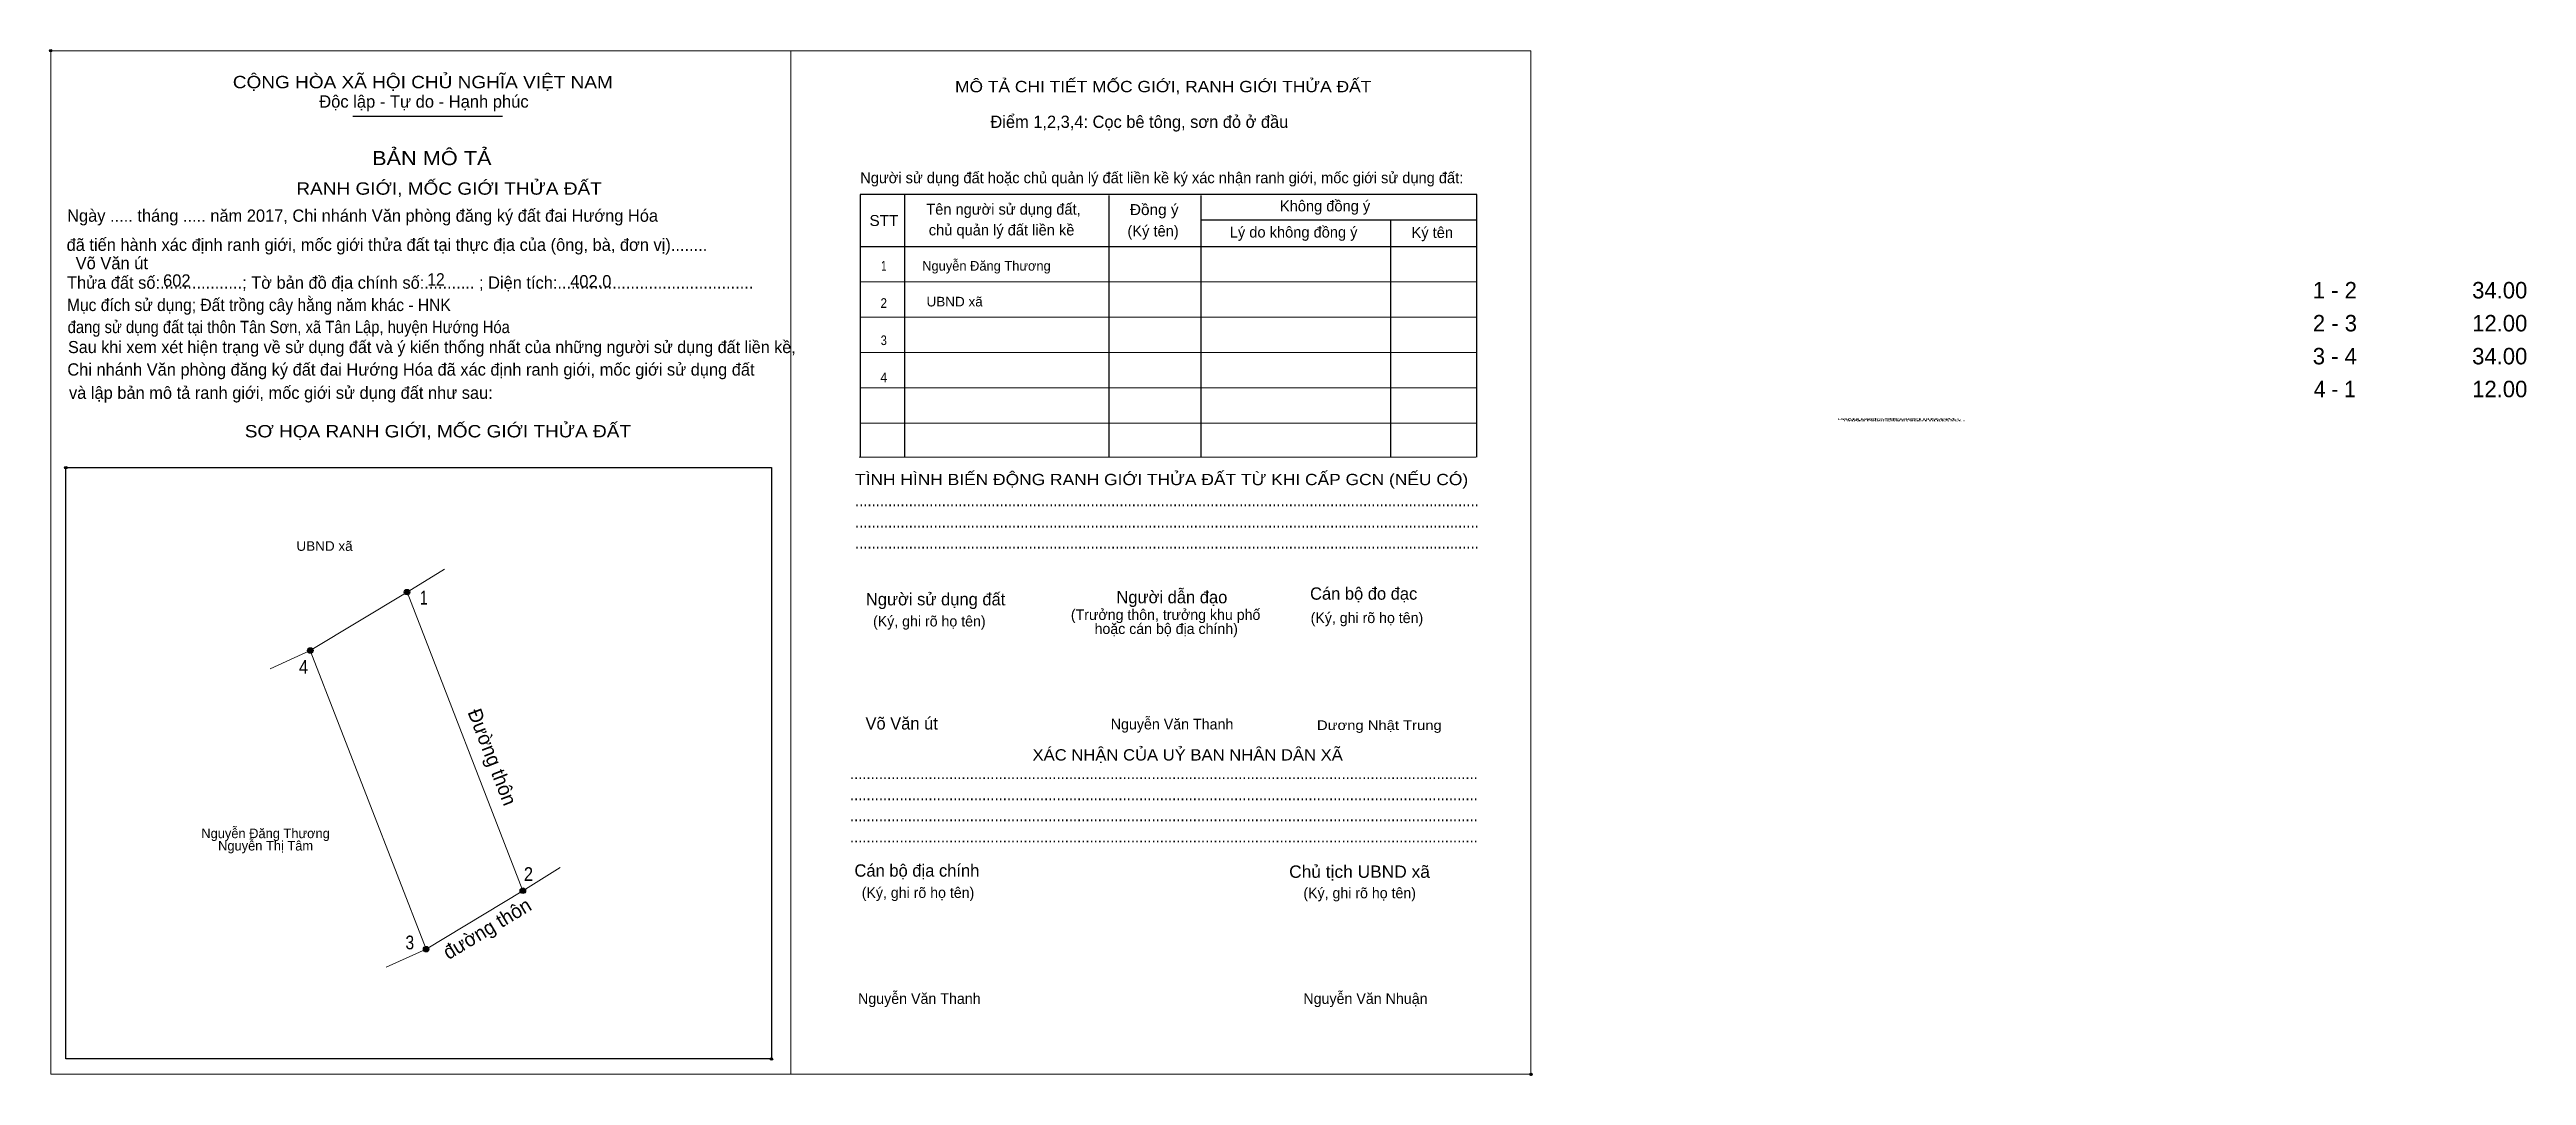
# Model space of a CAD drawing. Header units: metres. Extents: x 548221 to 548484, y 1837813 to 1837922.
import ezdxf
from ezdxf.enums import TextEntityAlignment as Align

# ---------------------------------------------------------------- set-up
doc = ezdxf.new("R2010")
doc.units = ezdxf.units.M
doc.header["$LTSCALE"] = 0.52
doc.header["$PDMODE"] = 32
doc.header["$PDSIZE"] = 0.26
for name, color, linetype, lineweight in [('1', 7, 'Continuous', 25), ('10', 7, 'Continuous', 13), ('11', 7, 'Continuous', 25), ('2', 7, 'Continuous', 13), ('27', 7, 'Continuous', 13)]:
    doc.layers.add(name, color=color, linetype=linetype, lineweight=lineweight)
for name, color, linetype in [('36', 7, 'Continuous'), ('52', 7, 'Continuous'), ('6', 7, 'Continuous'), ('60', 7, 'Continuous'), ('9', 7, 'Continuous')]:
    doc.layers.add(name, color=color, linetype=linetype)

msp = doc.modelspace()

# ---------------------------------------------------------------- hatches: boundary and pattern name
at = {"layer": '11'}
for points in [[(548259.3615, 1837864.34, 1), (548258.7785, 1837864.34, 1)], [(548249.0915, 1837858.14, 1), (548248.5085, 1837858.14, 1)], [(548249.0915, 1837858.14, 1), (548248.5085, 1837858.14, 1)], [(548271.6515, 1837832.64, 1), (548271.0685, 1837832.64, 1)], [(548261.3815, 1837826.44, 1), (548260.7985, 1837826.44, 1)]]:
    msp.add_hatch(color=256, dxfattribs=at).paths.add_polyline_path(points)

# ---------------------------------------------------------------- linework, layer by layer
at = {"layer": '1'}
for p, q in [((548253.32, 1837914.84), (548269.2, 1837914.84)), ((548311.87, 1837906.55), (548311.87, 1837878.66)), ((548333.54, 1837906.44), (548333.54, 1837878.66)), ((548343.32, 1837906.44), (548343.32, 1837878.66)), ((548343.32, 1837903.85), (548372.61, 1837903.85)), ((548363.43, 1837903.85), (548363.43, 1837878.66)), ((548307.17, 1837901.01), (548372.61, 1837901.01))]:
    msp.add_line(p, q, dxfattribs=at)
at = {"layer": '1', "lineweight": 13}
for p, q in [((548307.17, 1837897.26), (548372.61, 1837897.26)), ((548307.17, 1837893.52), (548372.61, 1837893.52)), ((548307.17, 1837889.77), (548372.61, 1837889.77)), ((548307.17, 1837886.02), (548372.61, 1837886.02)), ((548307.17, 1837882.28), (548372.61, 1837882.28)), ((548307.06, 1837878.66), (548372.5, 1837878.66))]:
    msp.add_line(p, q, dxfattribs=at)
at = {"layer": '1'}
msp.add_lwpolyline([(548372.61, 1837878.66), (548372.61, 1837906.55), (548307.17, 1837906.55), (548307.17, 1837878.66)], dxfattribs=at)
msp.add_lwpolyline([(548222.87, 1837877.55), (548297.74, 1837877.55), (548297.74, 1837814.78), (548222.87, 1837814.78)], close=True, dxfattribs=at)
for p in [(548221.26, 1837921.8), (548222.86, 1837877.55), (548222.87, 1837877.55), (548297.74, 1837814.78), (548378.34, 1837813.16), (548378.35, 1837813.16)]:
    msp.add_point(p, dxfattribs=at)
at = {"layer": '10'}
for p, q in [((548261.09, 1837826.44), (548248.8, 1837858.14)), ((548271.36, 1837832.64), (548261.09, 1837826.44))]:
    msp.add_line(p, q, dxfattribs=at)
msp.add_lwpolyline([(548248.8, 1837858.14), (548259.07, 1837864.34), (548271.36, 1837832.64), (548261.09, 1837826.44)], close=True, dxfattribs=at)
at = {"layer": '11'}
for centre in [(548259.07, 1837864.34), (548248.8, 1837858.14), (548248.8, 1837858.14), (548271.36, 1837832.64), (548261.09, 1837826.44)]:
    msp.add_circle(centre, 0.2915, dxfattribs=at)
at = {"layer": '2'}
for points in [[(548221.26, 1837921.8), (548299.8, 1837921.8), (548299.8, 1837813.16), (548221.26, 1837813.16)], [(548299.8, 1837921.79), (548378.34, 1837921.79), (548378.34, 1837813.16), (548299.8, 1837813.16)], [(548299.8, 1837921.79), (548378.34, 1837921.79), (548378.34, 1837813.16), (548299.8, 1837813.16)]]:
    msp.add_lwpolyline(points, close=True, dxfattribs=at)
at = {"layer": '27'}
for p, q in [((548259.07, 1837864.34), (548263.04, 1837866.79)), ((548248.8, 1837858.14), (548244.55, 1837856.21)), ((548271.36, 1837832.64), (548275.33, 1837835.09)), ((548261.09, 1837826.44), (548256.84, 1837824.51))]:
    msp.add_line(p, q, dxfattribs=at)

# ---------------------------------------------------------------- texts
at = {"layer": '1'}
for s, height, width, p in [('CỘNG HÒA XÃ HỘI CHỦ NGHĨA VIỆT NAM', 1.311, 1.15, (548240.58, 1837917.82)), ('RANH GIỚI, MỐC GIỚI THỬA ĐẤT', 1.312, 1.15, (548247.32, 1837906.52)), ('STT', 1.161, 1.05, (548308.14, 1837903.2)), ('Đồng ý', 1.161, 1.05, (548335.78, 1837904.36)), ('Mục đích sử dụng; Đất trồng cây hằng năm khác - HNK', 1.302, 0.95, (548222.98, 1837894.17)), ('đang sử dụng đất tại thôn Tân Sơn, xã Tân Lập, huyện Hướng Hóa', 1.302, 0.9, (548223.05, 1837891.83)), ('SƠ HỌA RANH GIỚI, MỐC GIỚI THỬA ĐẤT', 1.312, 1.15, (548241.85, 1837880.76)), ('RANH GIỚI, MỐC GIỚI THỬA ĐẤT', 0.1642, 3.55, (548410.88, 1837882.62)), ('RANH GIỚI, MỐC GIỚI THỬA ĐẤT', 0.1642, 3.55, (548411.36, 1837882.62)), ('RANH GIỚI, MỐC GIỚI THỬA ĐẤT', 0.1642, 3.55, (548411.52, 1837882.45)), ('RANH GIỚI, MỐC GIỚI THỬA ĐẤT', 0.1642, 3.55, (548412.01, 1837882.45)), ('TÌNH HÌNH BIẾN ĐỘNG RANH GIỚI THỬA ĐẤT TỪ KHI CẤP GCN (NẾU CÓ)', 1.199, 1.15, (548306.61, 1837875.69)), ('.......................................................................................................................................................', 1.311, 0.9, (548306.61, 1837873.44)), ('.......................................................................................................................................................', 1.311, 0.9, (548306.61, 1837871.19)), ('.......................................................................................................................................................', 1.311, 0.9, (548306.61, 1837868.94)), ('Dương Nhật Trung', 1.02, 1.15, (548355.63, 1837849.7)), ('........................................................................................................................................................', 1.311, 0.9, (548306.07, 1837844.49)), ('........................................................................................................................................................', 1.311, 0.9, (548306.07, 1837842.24)), ('........................................................................................................................................................', 1.311, 0.9, (548306.07, 1837840)), ('........................................................................................................................................................', 1.311, 0.9, (548306.07, 1837837.76)), ('Chủ tịch UBND xã', 1.311, 1.05, (548352.68, 1837834.01))]:
    msp.add_text(s, height=height, dxfattribs=dict(at, width=width)).set_placement(p)
for s, height, p in [('Độc lập - Tự do - Hạnh phúc', 1.311, (548249.75, 1837915.76)), ('Điểm 1,2,3,4: Cọc bê tông, sơn đỏ ở đầu', 1.302, (548320.98, 1837913.61)), ('Người sử dụng đất hoặc chủ quản lý đất liền kề ký xác nhận ranh giới, mốc giới sử dụng đất:', 1.161, (548307.16, 1837907.74)), ('Không đồng ý', 1.161, (548351.7, 1837904.75)), ('Ngày ..... tháng ..... năm 2017, Chi nhánh Văn phòng đăng ký đất đai Hướng Hóa', 1.302, (548223, 1837903.65)), ('Tên người sử dụng đất,', 1.161, (548314.17, 1837904.4)), ('chủ quản lý đất liền kề', 1.161, (548314.44, 1837902.2)), ('(Ký tên)', 1.161, (548335.52, 1837902.09)), (' đã tiến hành xác định ranh giới, mốc giới thửa đất tại thực địa của (ông, bà, đơn vị)........', 1.302, (548222.46, 1837900.56)), ('Lý do không đồng ý', 1.161, (548346.38, 1837901.97)), ('Ký tên', 1.161, (548365.67, 1837901.93)), ('Thửa đất số:..................; Tờ bản đồ địa chính số:........... ; Diện tích:...........................................', 1.302, (548222.98, 1837896.54)), ('Sau khi xem xét hiện trạng về sử dụng đất và ý kiến thống nhất của những người sử dụng đất liền kề,', 1.281, (548223.09, 1837889.71)), ('Chi nhánh Văn phòng đăng ký đất đai Hướng Hóa đã xác định ranh giới, mốc giới sử dụng đất', 1.302, (548223.02, 1837887.32)), (' và lập bản mô tả ranh giới, mốc giới sử dụng đất như sau:', 1.302, (548222.71, 1837884.85)), ('Người sử dụng đất', 1.311, (548307.76, 1837862.93)), ('Người dẫn đạo', 1.31, (548334.35, 1837863.15)), ('Cán bộ đo đạc', 1.308, (548354.9, 1837863.53)), ('(Ký, ghi rõ họ tên)', 1.124, (548308.52, 1837860.69)), ('(Ký, ghi rõ họ tên)', 1.124, (548354.96, 1837861.05)), ('Nguyễn Văn Thanh', 1.129, (548333.75, 1837849.76)), ('Cán bộ địa chính', 1.311, (548306.55, 1837834.13)), ('(Ký, ghi rõ họ tên)', 1.124, (548307.32, 1837831.88)), ('(Ký, ghi rõ họ tên)', 1.124, (548354.19, 1837831.84)), ('Nguyễn Văn Thanh', 1.129, (548306.93, 1837820.63)), ('Nguyễn Văn Nhuận', 1.129, (548354.19, 1837820.63))]:
    msp.add_text(s, height=height, dxfattribs=at).set_placement(p)
for s, height, width, p in [('MÔ TẢ CHI TIẾT MỐC GIỚI, RANH GIỚI THỬA ĐẤT', 1.199, 1.15, (548339.31, 1837917.4)), ('BẢN MÔ TẢ', 1.498, 1.15, (548261.695, 1837909.66)), ('XÁC NHẬN CỦA UỶ BAN NHÂN DÂN XÃ', 1.199, 1.1, (548341.91, 1837846.46))]:
    msp.add_text(s, height=height, dxfattribs=dict(at, width=width)).set_placement(p, align=Align.CENTER)
for s, p in [('(Trưởng thôn, trưởng khu phố', (548339.57, 1837861.38)), ('hoặc cán bộ địa chính)', (548339.635, 1837859.89))]:
    msp.add_text(s, height=1.124, dxfattribs=at).set_placement(p, align=Align.CENTER)
at = {"layer": '10'}
for s, rotation, p in [('Đường thôn', 291.191, (548265.47, 1837851.6)), ('đường thôn', 31.119, (548263.47, 1837825.27))]:
    msp.add_text(s, height=1.5, rotation=rotation, dxfattribs=at).set_placement(p)
at = {"layer": '36', "width": 1.05}
for p in [(548317.18, 1837894.66), (548250.315, 1837868.72)]:
    msp.add_text('UBND xã', height=1.02, dxfattribs=at).set_placement(p, align=Align.CENTER)
at = {"layer": '36'}
for s, p in [('Nguyễn Đăng Thương', (548244.055, 1837838.22)), ('Nguyễn Thị Tâm', (548244.06, 1837836.91))]:
    msp.add_text(s, height=1.02, dxfattribs=at).set_placement(p, align=Align.CENTER)
at = {"layer": '52'}
for s, p in [('1 - 2', (548463.65, 1837895.51)), ('34.00', (548481.15, 1837895.51)), ('2 - 3', (548463.66, 1837892.01)), ('12.00', (548481.15, 1837892.01)), ('3 - 4', (548463.65, 1837888.51)), ('34.00', (548481.15, 1837888.51)), ('12.00', (548481.15, 1837885.02))]:
    msp.add_text(s, height=1.749, dxfattribs=at).set_placement(p, align=Align.CENTER)
at = {"layer": '52', "width": 0.95}
msp.add_text('4 - 1', height=1.749, dxfattribs=at).set_placement((548463.65, 1837885.02), align=Align.CENTER)
at = {"layer": '6'}
for s, p in [('Võ Văn út', (548223.9, 1837898.61)), ('602', (548233.18, 1837896.76)), ('402.0', (548276.38, 1837896.68)), ('Võ Văn út', (548307.72, 1837849.75))]:
    msp.add_text(s, height=1.307, dxfattribs=at).set_placement(p)
at = {"layer": '6', "width": 0.95}
msp.add_text('12', height=1.307, dxfattribs=at).set_placement((548261.22, 1837896.88))
at = {"layer": '60'}
for s, width, p in [('1', 0.75, (548309.665, 1837898.46)), ('2', 0.9, (548309.66, 1837894.51)), ('3', 0.85, (548309.66, 1837890.56)), ('4', 0.95, (548309.665, 1837886.62))]:
    msp.add_text(s, height=1.02, dxfattribs=dict(at, width=width)).set_placement(p, align=Align.CENTER)
msp.add_text('Nguyễn Đăng Thương', height=1.02, dxfattribs=at).set_placement((548313.74, 1837898.46))
at = {"layer": '9'}
for s, width, p in [('1', 0.75, (548260.84, 1837863.02)), ('4', 0.9, (548248.095, 1837855.68)), ('2', 0.9, (548271.955, 1837833.68)), ('3', 0.85, (548259.365, 1837826.42))]:
    msp.add_text(s, height=1.458, dxfattribs=dict(at, width=width)).set_placement(p, align=Align.CENTER)

doc.saveas('drawing.dxf')
